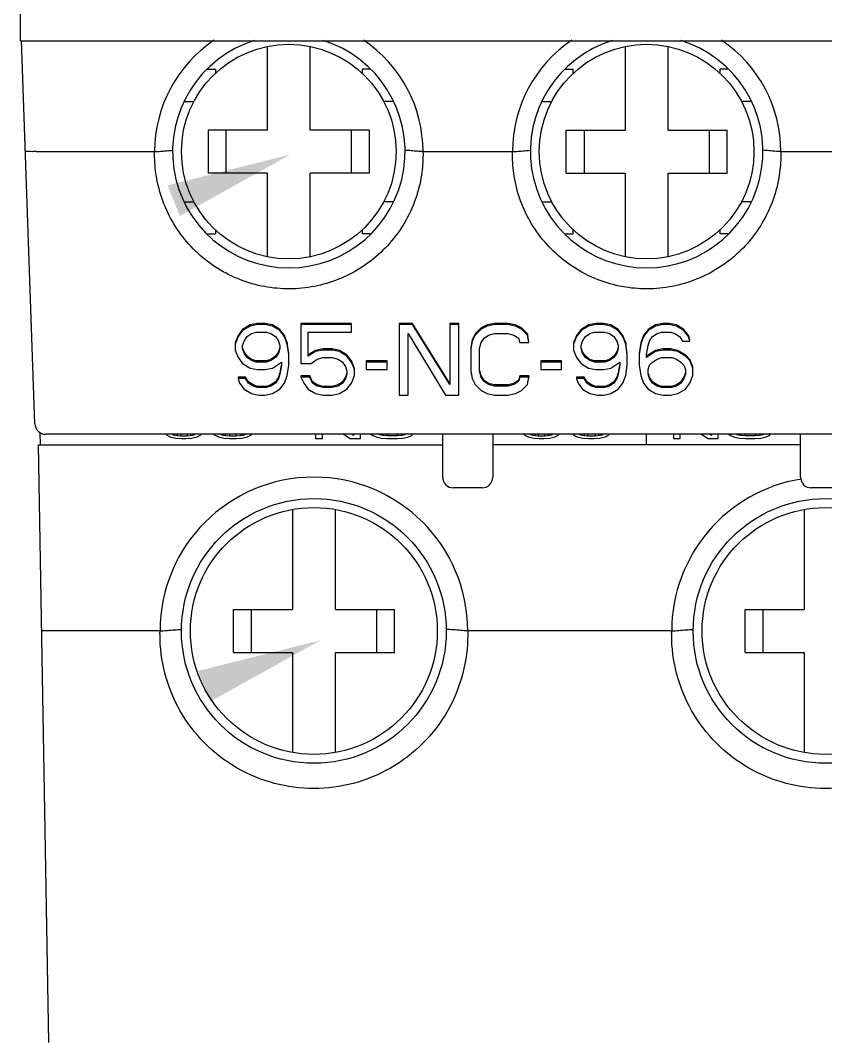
# Model space of a CAD drawing. Header units: inches. Extents: x 187 to 137830, y 99 to 66837.
# Drawn here: x 3631.67 to 3654.17, y 27130.01 to 27158.59 of the extents above; entities that cross this region are included whole.
import ezdxf

# ---------------------------------------------------------------- set-up
doc = ezdxf.new("R2010")
doc.units = ezdxf.units.IN
doc.header["$MEASUREMENT"] = 0
doc.layers.add('AM_5', color=3, linetype='Continuous', lineweight=25)

msp = doc.modelspace()

# ---------------------------------------------------------------- linework, layer by layer
at = {"color": 7, "linetype": 'Continuous'}
for p, q in [((3631.675, 27158.02), (3631.675, 27186.82)), ((3631.675, 27158.02), (3676.675, 27158.02)), ((3632.08, 27147.309), (3631.706, 27158.021)), ((3638.575, 27155.52), (3638.575, 27157.859)), ((3639.775, 27155.52), (3639.775, 27157.859)), ((3648.575, 27157.859), (3648.575, 27155.52)), ((3649.775, 27155.52), (3649.775, 27157.859)), ((3636.893, 27157.22), (3637.125, 27157.22)), ((3637.125, 27157.22), (3637.125, 27157.11)), ((3641.456, 27157.22), (3641.225, 27157.22)), ((3641.225, 27157.22), (3641.225, 27157.11)), ((3646.893, 27157.22), (3647.125, 27157.22)), ((3647.125, 27157.11), (3647.125, 27157.22)), ((3651.456, 27157.22), (3651.225, 27157.22)), ((3651.225, 27157.11), (3651.225, 27157.22)), ((3636.257, 27156.32), (3636.525, 27156.32)), ((3642.093, 27156.32), (3641.825, 27156.32)), ((3646.257, 27156.32), (3646.525, 27156.32)), ((3652.093, 27156.32), (3651.825, 27156.32)), ((3638.575, 27155.52), (3636.925, 27155.52)), ((3636.925, 27155.52), (3636.925, 27154.32)), ((3637.425, 27154.32), (3637.425, 27155.52)), ((3641.425, 27155.52), (3639.775, 27155.52)), ((3640.925, 27154.32), (3640.925, 27155.52)), ((3641.425, 27155.52), (3641.425, 27154.32)), ((3646.925, 27155.52), (3648.575, 27155.52)), ((3646.925, 27154.32), (3646.925, 27155.52)), ((3647.425, 27155.52), (3647.425, 27154.32)), ((3649.775, 27155.52), (3651.425, 27155.52)), ((3650.925, 27155.52), (3650.925, 27154.32)), ((3651.425, 27154.32), (3651.425, 27155.52)), ((3632.113, 27154.92), (3635.426, 27154.92)), ((3642.924, 27154.92), (3645.426, 27154.92)), ((3652.924, 27154.92), (3655.426, 27154.92)), ((3638.575, 27154.32), (3636.925, 27154.32)), ((3638.575, 27151.98), (3638.575, 27154.32)), ((3641.425, 27154.32), (3639.775, 27154.32)), ((3639.775, 27151.98), (3639.775, 27154.32)), ((3646.925, 27154.32), (3648.575, 27154.32)), ((3648.575, 27154.32), (3648.575, 27151.98)), ((3649.775, 27154.32), (3651.425, 27154.32)), ((3649.775, 27151.98), (3649.775, 27154.32)), ((3636.257, 27153.52), (3636.525, 27153.52)), ((3642.092, 27153.52), (3641.825, 27153.52)), ((3646.257, 27153.52), (3646.525, 27153.52)), ((3652.092, 27153.52), (3651.825, 27153.52)), ((3637.125, 27152.73), (3637.125, 27152.62)), ((3641.225, 27152.73), (3641.225, 27152.62)), ((3647.125, 27152.62), (3647.125, 27152.73)), ((3651.225, 27152.62), (3651.225, 27152.73)), ((3636.894, 27152.62), (3637.125, 27152.62)), ((3641.456, 27152.62), (3641.225, 27152.62)), ((3646.894, 27152.62), (3647.125, 27152.62)), ((3651.456, 27152.62), (3651.225, 27152.62)), ((3637.883, 27149.951), (3637.758, 27149.783)), ((3637.883, 27149.916), (3637.758, 27149.749)), ((3638.091, 27150.077), (3637.883, 27149.951)), ((3638.091, 27150.042), (3637.883, 27149.916)), ((3637.883, 27149.951), (3637.883, 27149.916)), ((3638.3, 27150.119), (3638.091, 27150.077)), ((3638.3, 27150.084), (3638.091, 27150.042)), ((3638.091, 27150.077), (3638.091, 27150.042)), ((3638.133, 27149.832), (3638.258, 27149.874)), ((3638.258, 27149.874), (3638.55, 27149.874)), ((3638.508, 27150.119), (3638.3, 27150.119)), ((3638.3, 27150.119), (3638.3, 27150.084)), ((3638.508, 27150.084), (3638.3, 27150.084)), ((3638.716, 27150.077), (3638.508, 27150.119)), ((3638.508, 27150.119), (3638.508, 27150.084)), ((3638.716, 27150.042), (3638.508, 27150.084)), ((3638.55, 27149.874), (3638.675, 27149.832)), ((3638.925, 27149.951), (3638.716, 27150.077)), ((3638.716, 27150.077), (3638.716, 27150.042)), ((3638.925, 27149.916), (3638.716, 27150.042)), ((3639.05, 27149.783), (3638.925, 27149.951)), ((3638.925, 27149.951), (3638.925, 27149.916)), ((3639.05, 27149.749), (3638.925, 27149.916)), ((3640.925, 27150.119), (3639.508, 27150.119)), ((3639.508, 27150.119), (3639.508, 27148.994)), ((3640.925, 27150.084), (3639.508, 27150.084)), ((3639.716, 27149.874), (3640.925, 27149.874)), ((3639.716, 27149.204), (3639.716, 27149.874)), ((3640.925, 27149.874), (3640.925, 27150.119)), ((3642.633, 27150.119), (3642.258, 27150.119)), ((3642.258, 27150.119), (3642.258, 27148.114)), ((3642.633, 27150.084), (3642.258, 27150.084)), ((3643.675, 27148.442), (3642.633, 27150.119)), ((3642.633, 27150.119), (3642.633, 27150.084)), ((3643.675, 27148.408), (3642.633, 27150.084)), ((3643.925, 27150.119), (3643.675, 27150.119)), ((3643.675, 27150.119), (3643.675, 27148.408)), ((3643.925, 27150.084), (3643.675, 27150.084)), ((3643.925, 27148.114), (3643.925, 27150.119)), ((3644.55, 27149.993), (3644.383, 27149.825)), ((3644.55, 27149.958), (3644.383, 27149.79)), ((3644.716, 27150.077), (3644.55, 27149.993)), ((3644.716, 27150.042), (3644.55, 27149.958)), ((3644.55, 27149.993), (3644.55, 27149.958)), ((3644.925, 27150.119), (3644.716, 27150.077)), ((3644.925, 27150.084), (3644.716, 27150.042)), ((3644.716, 27150.077), (3644.716, 27150.042)), ((3645.3, 27150.119), (3644.925, 27150.119)), ((3644.925, 27150.119), (3644.925, 27150.084)), ((3645.3, 27150.084), (3644.925, 27150.084)), ((3645.508, 27150.077), (3645.3, 27150.119)), ((3645.3, 27150.119), (3645.3, 27150.084)), ((3645.508, 27150.042), (3645.3, 27150.084)), ((3645.675, 27149.993), (3645.508, 27150.077)), ((3645.508, 27150.077), (3645.508, 27150.042)), ((3645.675, 27149.958), (3645.508, 27150.042)), ((3645.841, 27149.825), (3645.675, 27149.993)), ((3645.675, 27149.993), (3645.675, 27149.958)), ((3645.841, 27149.79), (3645.675, 27149.958)), ((3647.341, 27149.951), (3647.216, 27149.783)), ((3647.341, 27149.916), (3647.216, 27149.749)), ((3647.55, 27150.077), (3647.341, 27149.951)), ((3647.55, 27150.042), (3647.341, 27149.916)), ((3647.341, 27149.951), (3647.341, 27149.916)), ((3647.758, 27150.119), (3647.55, 27150.077)), ((3647.758, 27150.084), (3647.55, 27150.042)), ((3647.55, 27150.077), (3647.55, 27150.042)), ((3647.591, 27149.832), (3647.716, 27149.874)), ((3647.716, 27149.874), (3648.008, 27149.874)), ((3647.966, 27150.119), (3647.758, 27150.119)), ((3647.758, 27150.119), (3647.758, 27150.084)), ((3647.966, 27150.084), (3647.758, 27150.084)), ((3648.175, 27150.077), (3647.966, 27150.119)), ((3647.966, 27150.119), (3647.966, 27150.084)), ((3648.175, 27150.042), (3647.966, 27150.084)), ((3648.008, 27149.874), (3648.133, 27149.832)), ((3648.383, 27149.951), (3648.175, 27150.077)), ((3648.175, 27150.077), (3648.175, 27150.042)), ((3648.383, 27149.916), (3648.175, 27150.042)), ((3648.508, 27149.783), (3648.383, 27149.951)), ((3648.383, 27149.951), (3648.383, 27149.916)), ((3648.508, 27149.749), (3648.383, 27149.916)), ((3649.216, 27149.951), (3649.091, 27149.783)), ((3649.216, 27149.916), (3649.091, 27149.749)), ((3649.425, 27150.077), (3649.216, 27149.951)), ((3649.425, 27150.042), (3649.216, 27149.916)), ((3649.216, 27149.951), (3649.216, 27149.916)), ((3649.633, 27150.119), (3649.425, 27150.077)), ((3649.633, 27150.084), (3649.425, 27150.042)), ((3649.425, 27150.077), (3649.425, 27150.042)), ((3649.466, 27149.832), (3649.591, 27149.874)), ((3649.591, 27149.874), (3649.841, 27149.874)), ((3649.8, 27150.119), (3649.633, 27150.119)), ((3649.633, 27150.119), (3649.633, 27150.084)), ((3649.8, 27150.084), (3649.633, 27150.084)), ((3650.008, 27150.077), (3649.8, 27150.119)), ((3649.8, 27150.119), (3649.8, 27150.084)), ((3650.008, 27150.042), (3649.8, 27150.084)), ((3649.841, 27149.874), (3649.966, 27149.832)), ((3650.216, 27149.951), (3650.008, 27150.077)), ((3650.008, 27150.077), (3650.008, 27150.042)), ((3650.216, 27149.916), (3650.008, 27150.042)), ((3650.341, 27149.783), (3650.216, 27149.951)), ((3650.216, 27149.951), (3650.216, 27149.916)), ((3650.341, 27149.749), (3650.216, 27149.916)), ((3637.758, 27149.783), (3637.675, 27149.574)), ((3637.758, 27149.749), (3637.675, 27149.539)), ((3637.675, 27149.574), (3637.675, 27149.371)), ((3637.758, 27149.783), (3637.758, 27149.749)), ((3637.883, 27149.497), (3637.925, 27149.623)), ((3637.925, 27149.623), (3638.008, 27149.749)), ((3638.008, 27149.749), (3638.133, 27149.832)), ((3638.675, 27149.832), (3638.8, 27149.749)), ((3638.8, 27149.749), (3638.883, 27149.623)), ((3638.883, 27149.623), (3638.925, 27149.497)), ((3639.133, 27149.574), (3639.05, 27149.783)), ((3639.05, 27149.783), (3639.05, 27149.749)), ((3639.133, 27149.539), (3639.05, 27149.749)), ((3639.175, 27149.28), (3639.133, 27149.574)), ((3639.133, 27149.574), (3639.133, 27149.539)), ((3642.508, 27149.832), (3643.55, 27148.114)), ((3642.508, 27148.114), (3642.508, 27149.832)), ((3644.3, 27149.658), (3644.258, 27149.448)), ((3644.3, 27149.623), (3644.258, 27149.413)), ((3644.383, 27149.825), (3644.3, 27149.658)), ((3644.383, 27149.79), (3644.3, 27149.623)), ((3644.3, 27149.658), (3644.3, 27149.623)), ((3644.383, 27149.825), (3644.383, 27149.79)), ((3644.508, 27149.413), (3644.55, 27149.581)), ((3644.55, 27149.581), (3644.633, 27149.707)), ((3644.633, 27149.707), (3644.758, 27149.79)), ((3644.758, 27149.79), (3644.925, 27149.832)), ((3644.925, 27149.832), (3645.3, 27149.832)), ((3645.3, 27149.832), (3645.466, 27149.79)), ((3645.466, 27149.79), (3645.591, 27149.707)), ((3645.591, 27149.707), (3645.633, 27149.581)), ((3645.633, 27149.581), (3645.883, 27149.581)), ((3645.883, 27149.616), (3645.841, 27149.825)), ((3645.841, 27149.825), (3645.841, 27149.79)), ((3645.883, 27149.581), (3645.841, 27149.79)), ((3647.216, 27149.783), (3647.133, 27149.574)), ((3647.216, 27149.749), (3647.133, 27149.539)), ((3647.133, 27149.574), (3647.133, 27149.371)), ((3647.216, 27149.783), (3647.216, 27149.749)), ((3647.341, 27149.497), (3647.383, 27149.623)), ((3647.383, 27149.623), (3647.466, 27149.749)), ((3647.466, 27149.749), (3647.591, 27149.832)), ((3648.133, 27149.832), (3648.258, 27149.749)), ((3648.258, 27149.749), (3648.341, 27149.623)), ((3648.341, 27149.623), (3648.383, 27149.497)), ((3648.591, 27149.574), (3648.508, 27149.783)), ((3648.508, 27149.783), (3648.508, 27149.749)), ((3648.591, 27149.539), (3648.508, 27149.749)), ((3648.633, 27149.28), (3648.591, 27149.574)), ((3648.591, 27149.574), (3648.591, 27149.539)), ((3649.008, 27149.574), (3648.966, 27149.28)), ((3649.091, 27149.783), (3649.008, 27149.574)), ((3649.091, 27149.749), (3649.008, 27149.539)), ((3649.008, 27149.574), (3649.008, 27149.539)), ((3649.091, 27149.783), (3649.091, 27149.749)), ((3649.216, 27149.497), (3649.258, 27149.623)), ((3649.258, 27149.623), (3649.341, 27149.749)), ((3649.341, 27149.749), (3649.466, 27149.832)), ((3649.966, 27149.832), (3650.091, 27149.749)), ((3650.091, 27149.749), (3650.175, 27149.623)), ((3650.175, 27149.623), (3650.383, 27149.623)), ((3650.383, 27149.658), (3650.341, 27149.783)), ((3650.341, 27149.783), (3650.341, 27149.749)), ((3650.383, 27149.623), (3650.341, 27149.749)), ((3637.675, 27149.371), (3637.758, 27149.162)), ((3637.883, 27149.413), (3637.883, 27149.497)), ((3637.925, 27149.288), (3637.883, 27149.413)), ((3637.925, 27149.322), (3637.894, 27149.417)), ((3638.008, 27149.197), (3637.925, 27149.322)), ((3638.008, 27149.162), (3637.925, 27149.288)), ((3638.883, 27149.322), (3638.8, 27149.197)), ((3638.883, 27149.288), (3638.8, 27149.162)), ((3638.925, 27149.448), (3638.883, 27149.322)), ((3638.925, 27149.413), (3638.883, 27149.288)), ((3638.883, 27149.322), (3638.883, 27149.288)), ((3638.925, 27149.497), (3638.925, 27149.413)), ((3639.175, 27149.246), (3639.133, 27149.539)), ((3639.925, 27149.364), (3639.716, 27149.239)), ((3639.925, 27149.329), (3639.716, 27149.204)), ((3640.133, 27149.406), (3639.925, 27149.364)), ((3640.133, 27149.371), (3639.925, 27149.329)), ((3639.925, 27149.364), (3639.925, 27149.329)), ((3640.383, 27149.406), (3640.133, 27149.406)), ((3640.133, 27149.406), (3640.133, 27149.371)), ((3640.383, 27149.371), (3640.133, 27149.371)), ((3640.591, 27149.364), (3640.383, 27149.406)), ((3640.383, 27149.406), (3640.383, 27149.371)), ((3640.591, 27149.329), (3640.383, 27149.371)), ((3640.8, 27149.239), (3640.591, 27149.364)), ((3640.591, 27149.364), (3640.591, 27149.329)), ((3640.8, 27149.204), (3640.591, 27149.329)), ((3644.258, 27149.413), (3644.258, 27148.785)), ((3644.508, 27148.785), (3644.508, 27149.413)), ((3647.133, 27149.371), (3647.216, 27149.162)), ((3647.341, 27149.413), (3647.341, 27149.497)), ((3647.383, 27149.288), (3647.341, 27149.413)), ((3647.383, 27149.322), (3647.352, 27149.417)), ((3647.466, 27149.197), (3647.383, 27149.322)), ((3647.383, 27149.322), (3647.383, 27149.288)), ((3647.466, 27149.162), (3647.383, 27149.288)), ((3648.341, 27149.322), (3648.258, 27149.197)), ((3648.341, 27149.288), (3648.258, 27149.162)), ((3648.383, 27149.448), (3648.341, 27149.322)), ((3648.383, 27149.413), (3648.341, 27149.288)), ((3648.341, 27149.322), (3648.341, 27149.288)), ((3648.383, 27149.497), (3648.383, 27149.413)), ((3648.633, 27149.246), (3648.591, 27149.539)), ((3649.008, 27149.539), (3648.966, 27149.246)), ((3649.175, 27149.246), (3649.216, 27149.497)), ((3649.425, 27149.364), (3649.175, 27149.197)), ((3649.425, 27149.329), (3649.175, 27149.162)), ((3649.633, 27149.406), (3649.425, 27149.364)), ((3649.633, 27149.371), (3649.425, 27149.329)), ((3649.425, 27149.364), (3649.425, 27149.329)), ((3649.841, 27149.406), (3649.633, 27149.406)), ((3649.633, 27149.406), (3649.633, 27149.371)), ((3649.841, 27149.371), (3649.633, 27149.371)), ((3650.05, 27149.364), (3649.841, 27149.406)), ((3649.841, 27149.406), (3649.841, 27149.371)), ((3650.05, 27149.329), (3649.841, 27149.371)), ((3650.258, 27149.239), (3650.05, 27149.364)), ((3650.05, 27149.364), (3650.05, 27149.329)), ((3650.258, 27149.204), (3650.05, 27149.329)), ((3637.758, 27149.162), (3637.883, 27148.994)), ((3637.883, 27148.994), (3638.091, 27148.869)), ((3638.133, 27149.113), (3638.008, 27149.197)), ((3638.008, 27149.197), (3638.008, 27149.162)), ((3638.133, 27149.078), (3638.008, 27149.162)), ((3638.258, 27149.071), (3638.133, 27149.113)), ((3638.133, 27149.113), (3638.133, 27149.078)), ((3638.258, 27149.036), (3638.133, 27149.078)), ((3638.55, 27149.071), (3638.258, 27149.071)), ((3638.258, 27149.071), (3638.258, 27149.036)), ((3638.55, 27149.036), (3638.258, 27149.036)), ((3638.675, 27149.113), (3638.55, 27149.071)), ((3638.675, 27149.078), (3638.55, 27149.036)), ((3638.55, 27149.071), (3638.55, 27149.036)), ((3638.8, 27149.197), (3638.675, 27149.113)), ((3638.8, 27149.162), (3638.675, 27149.078)), ((3638.675, 27149.113), (3638.675, 27149.078)), ((3638.716, 27148.869), (3638.966, 27149.036)), ((3638.8, 27149.197), (3638.8, 27149.162)), ((3638.966, 27149.036), (3638.966, 27148.952)), ((3639.175, 27148.952), (3639.175, 27149.246)), ((3639.508, 27148.994), (3639.8, 27148.994)), ((3639.8, 27148.994), (3639.966, 27149.12)), ((3639.966, 27149.12), (3640.133, 27149.162)), ((3640.133, 27149.162), (3640.383, 27149.162)), ((3640.383, 27149.162), (3640.55, 27149.12)), ((3640.55, 27149.12), (3640.675, 27149.036)), ((3640.675, 27149.036), (3640.758, 27148.91)), ((3640.925, 27149.071), (3640.8, 27149.239)), ((3640.8, 27149.239), (3640.8, 27149.204)), ((3640.925, 27149.036), (3640.8, 27149.204)), ((3641.008, 27148.861), (3640.925, 27149.071)), ((3640.925, 27149.071), (3640.925, 27149.036)), ((3641.008, 27148.827), (3640.925, 27149.036)), ((3641.925, 27149.071), (3641.341, 27149.071)), ((3641.341, 27149.071), (3641.341, 27148.827)), ((3641.925, 27149.036), (3641.341, 27149.036)), ((3641.925, 27148.827), (3641.925, 27149.071)), ((3646.8, 27149.071), (3646.216, 27149.071)), ((3646.216, 27149.071), (3646.216, 27148.827)), ((3646.8, 27149.036), (3646.216, 27149.036)), ((3646.8, 27148.827), (3646.8, 27149.071)), ((3647.216, 27149.162), (3647.341, 27148.994)), ((3647.341, 27148.994), (3647.55, 27148.869)), ((3647.591, 27149.113), (3647.466, 27149.197)), ((3647.466, 27149.197), (3647.466, 27149.162)), ((3647.591, 27149.078), (3647.466, 27149.162)), ((3647.716, 27149.071), (3647.591, 27149.113)), ((3647.591, 27149.113), (3647.591, 27149.078)), ((3647.716, 27149.036), (3647.591, 27149.078)), ((3648.008, 27149.071), (3647.716, 27149.071)), ((3647.716, 27149.071), (3647.716, 27149.036)), ((3648.008, 27149.036), (3647.716, 27149.036)), ((3648.133, 27149.113), (3648.008, 27149.071)), ((3648.133, 27149.078), (3648.008, 27149.036)), ((3648.008, 27149.071), (3648.008, 27149.036)), ((3648.258, 27149.197), (3648.133, 27149.113)), ((3648.258, 27149.162), (3648.133, 27149.078)), ((3648.133, 27149.113), (3648.133, 27149.078)), ((3648.175, 27148.869), (3648.425, 27149.036)), ((3648.258, 27149.197), (3648.258, 27149.162)), ((3648.425, 27149.036), (3648.425, 27148.952)), ((3648.633, 27148.952), (3648.633, 27149.246)), ((3648.966, 27149.246), (3648.966, 27148.952)), ((3649.175, 27149.162), (3649.175, 27149.246)), ((3649.258, 27148.952), (3649.341, 27149.036)), ((3649.341, 27149.036), (3649.466, 27149.12)), ((3649.466, 27149.12), (3649.591, 27149.162)), ((3649.591, 27149.162), (3649.883, 27149.162)), ((3649.883, 27149.162), (3650.008, 27149.12)), ((3650.008, 27149.12), (3650.133, 27149.036)), ((3650.133, 27149.036), (3650.216, 27148.952)), ((3650.383, 27149.113), (3650.258, 27149.239)), ((3650.258, 27149.239), (3650.258, 27149.204)), ((3650.383, 27149.078), (3650.258, 27149.204)), ((3650.466, 27148.903), (3650.383, 27149.113)), ((3650.383, 27149.113), (3650.383, 27149.078)), ((3650.466, 27148.869), (3650.383, 27149.078)), ((3638.091, 27148.869), (3638.3, 27148.827)), ((3638.3, 27148.827), (3638.508, 27148.827)), ((3638.508, 27148.827), (3638.716, 27148.869)), ((3638.925, 27148.736), (3638.883, 27148.61)), ((3638.925, 27148.701), (3638.883, 27148.575)), ((3638.961, 27148.953), (3638.925, 27148.736)), ((3638.966, 27148.952), (3638.925, 27148.701)), ((3638.925, 27148.736), (3638.925, 27148.701)), ((3639.133, 27148.659), (3639.175, 27148.952)), ((3640.758, 27148.91), (3640.8, 27148.785)), ((3640.8, 27148.736), (3640.758, 27148.61)), ((3640.8, 27148.701), (3640.758, 27148.575)), ((3640.8, 27148.785), (3640.8, 27148.701)), ((3641.008, 27148.659), (3641.008, 27148.861)), ((3641.341, 27148.827), (3641.925, 27148.827)), ((3644.258, 27148.785), (3644.3, 27148.575)), ((3644.55, 27148.617), (3644.508, 27148.785)), ((3644.55, 27148.652), (3644.516, 27148.787)), ((3646.216, 27148.827), (3646.8, 27148.827)), ((3647.55, 27148.869), (3647.758, 27148.827)), ((3647.758, 27148.827), (3647.966, 27148.827)), ((3647.966, 27148.827), (3648.175, 27148.869)), ((3648.383, 27148.736), (3648.341, 27148.61)), ((3648.383, 27148.701), (3648.341, 27148.575)), ((3648.419, 27148.953), (3648.383, 27148.736)), ((3648.425, 27148.952), (3648.383, 27148.701)), ((3648.383, 27148.736), (3648.383, 27148.701)), ((3648.591, 27148.659), (3648.633, 27148.952)), ((3648.966, 27148.952), (3649.008, 27148.659)), ((3649.216, 27148.827), (3649.258, 27148.952)), ((3649.216, 27148.701), (3649.216, 27148.827)), ((3649.258, 27148.575), (3649.216, 27148.701)), ((3649.258, 27148.61), (3649.227, 27148.704)), ((3650.216, 27148.952), (3650.258, 27148.827)), ((3650.258, 27148.736), (3650.216, 27148.61)), ((3650.258, 27148.701), (3650.216, 27148.575)), ((3650.258, 27148.827), (3650.258, 27148.701)), ((3650.466, 27148.659), (3650.466, 27148.903)), ((3637.966, 27148.61), (3637.758, 27148.61)), ((3637.758, 27148.61), (3637.758, 27148.575)), ((3637.966, 27148.575), (3637.758, 27148.575)), ((3637.758, 27148.575), (3637.8, 27148.449)), ((3637.8, 27148.449), (3637.925, 27148.282)), ((3638.05, 27148.484), (3637.966, 27148.61)), ((3637.966, 27148.61), (3637.966, 27148.575)), ((3638.05, 27148.449), (3637.966, 27148.575)), ((3638.175, 27148.4), (3638.05, 27148.484)), ((3638.05, 27148.484), (3638.05, 27148.449)), ((3638.175, 27148.366), (3638.05, 27148.449)), ((3638.8, 27148.484), (3638.675, 27148.4)), ((3638.8, 27148.449), (3638.675, 27148.366)), ((3638.883, 27148.61), (3638.8, 27148.484)), ((3638.883, 27148.575), (3638.8, 27148.449)), ((3638.8, 27148.484), (3638.8, 27148.449)), ((3638.883, 27148.61), (3638.883, 27148.575)), ((3638.925, 27148.282), (3639.05, 27148.449)), ((3639.05, 27148.449), (3639.133, 27148.659)), ((3639.758, 27148.652), (3639.508, 27148.652)), ((3639.508, 27148.652), (3639.508, 27148.617)), ((3639.758, 27148.617), (3639.508, 27148.617)), ((3639.508, 27148.617), (3639.591, 27148.449)), ((3639.591, 27148.449), (3639.716, 27148.282)), ((3639.841, 27148.484), (3639.758, 27148.652)), ((3639.758, 27148.652), (3639.758, 27148.617)), ((3639.841, 27148.449), (3639.758, 27148.617)), ((3639.966, 27148.4), (3639.841, 27148.484)), ((3639.841, 27148.484), (3639.841, 27148.449)), ((3639.966, 27148.366), (3639.841, 27148.449)), ((3640.675, 27148.484), (3640.55, 27148.4)), ((3640.675, 27148.449), (3640.55, 27148.366)), ((3640.758, 27148.61), (3640.675, 27148.484)), ((3640.758, 27148.575), (3640.675, 27148.449)), ((3640.675, 27148.484), (3640.675, 27148.449)), ((3640.758, 27148.61), (3640.758, 27148.575)), ((3640.8, 27148.282), (3640.925, 27148.449)), ((3640.925, 27148.449), (3641.008, 27148.659)), ((3644.3, 27148.575), (3644.383, 27148.408)), ((3644.383, 27148.408), (3644.55, 27148.24)), ((3644.633, 27148.526), (3644.55, 27148.652)), ((3644.55, 27148.652), (3644.55, 27148.617)), ((3644.633, 27148.491), (3644.55, 27148.617)), ((3644.758, 27148.442), (3644.633, 27148.526)), ((3644.633, 27148.526), (3644.633, 27148.491)), ((3644.758, 27148.408), (3644.633, 27148.491)), ((3644.925, 27148.4), (3644.758, 27148.442)), ((3644.758, 27148.442), (3644.758, 27148.408)), ((3644.925, 27148.366), (3644.758, 27148.408)), ((3645.466, 27148.442), (3645.3, 27148.4)), ((3645.466, 27148.408), (3645.3, 27148.366)), ((3645.591, 27148.526), (3645.466, 27148.442)), ((3645.591, 27148.491), (3645.466, 27148.408)), ((3645.466, 27148.442), (3645.466, 27148.408)), ((3645.633, 27148.652), (3645.591, 27148.526)), ((3645.633, 27148.617), (3645.591, 27148.491)), ((3645.591, 27148.526), (3645.591, 27148.491)), ((3645.883, 27148.652), (3645.633, 27148.652)), ((3645.633, 27148.652), (3645.633, 27148.617)), ((3645.883, 27148.617), (3645.633, 27148.617)), ((3645.675, 27148.24), (3645.841, 27148.408)), ((3645.841, 27148.408), (3645.883, 27148.617)), ((3645.883, 27148.652), (3645.883, 27148.617)), ((3647.425, 27148.61), (3647.216, 27148.61)), ((3647.216, 27148.61), (3647.216, 27148.575)), ((3647.425, 27148.575), (3647.216, 27148.575)), ((3647.216, 27148.575), (3647.258, 27148.449)), ((3647.258, 27148.449), (3647.383, 27148.282)), ((3647.508, 27148.484), (3647.425, 27148.61)), ((3647.425, 27148.61), (3647.425, 27148.575)), ((3647.508, 27148.449), (3647.425, 27148.575)), ((3647.633, 27148.4), (3647.508, 27148.484)), ((3647.508, 27148.484), (3647.508, 27148.449)), ((3647.633, 27148.366), (3647.508, 27148.449)), ((3648.258, 27148.484), (3648.133, 27148.4)), ((3648.258, 27148.449), (3648.133, 27148.366)), ((3648.341, 27148.61), (3648.258, 27148.484)), ((3648.341, 27148.575), (3648.258, 27148.449)), ((3648.258, 27148.484), (3648.258, 27148.449)), ((3648.341, 27148.61), (3648.341, 27148.575)), ((3648.383, 27148.282), (3648.508, 27148.449)), ((3648.508, 27148.449), (3648.591, 27148.659)), ((3649.008, 27148.659), (3649.091, 27148.449)), ((3649.091, 27148.449), (3649.216, 27148.282)), ((3649.341, 27148.484), (3649.258, 27148.61)), ((3649.341, 27148.449), (3649.258, 27148.575)), ((3649.466, 27148.4), (3649.341, 27148.484)), ((3649.341, 27148.484), (3649.341, 27148.449)), ((3649.466, 27148.366), (3649.341, 27148.449)), ((3650.133, 27148.484), (3650.008, 27148.4)), ((3650.133, 27148.449), (3650.008, 27148.366)), ((3650.216, 27148.61), (3650.133, 27148.484)), ((3650.216, 27148.575), (3650.133, 27148.449)), ((3650.133, 27148.484), (3650.133, 27148.449)), ((3650.216, 27148.61), (3650.216, 27148.575)), ((3650.258, 27148.282), (3650.383, 27148.449)), ((3650.383, 27148.449), (3650.466, 27148.659)), ((3637.925, 27148.282), (3638.133, 27148.156)), ((3638.133, 27148.156), (3638.341, 27148.114)), ((3638.3, 27148.358), (3638.175, 27148.4)), ((3638.175, 27148.4), (3638.175, 27148.366)), ((3638.3, 27148.324), (3638.175, 27148.366)), ((3638.55, 27148.358), (3638.3, 27148.358)), ((3638.3, 27148.358), (3638.3, 27148.324)), ((3638.55, 27148.324), (3638.3, 27148.324)), ((3638.508, 27148.114), (3638.716, 27148.156)), ((3638.675, 27148.4), (3638.55, 27148.358)), ((3638.675, 27148.366), (3638.55, 27148.324)), ((3638.55, 27148.358), (3638.55, 27148.324)), ((3638.675, 27148.4), (3638.675, 27148.366)), ((3638.716, 27148.156), (3638.925, 27148.282)), ((3639.716, 27148.282), (3639.925, 27148.156)), ((3639.925, 27148.156), (3640.133, 27148.114)), ((3640.133, 27148.358), (3639.966, 27148.4)), ((3639.966, 27148.4), (3639.966, 27148.366)), ((3640.133, 27148.324), (3639.966, 27148.366)), ((3640.383, 27148.358), (3640.133, 27148.358)), ((3640.133, 27148.358), (3640.133, 27148.324)), ((3640.383, 27148.324), (3640.133, 27148.324)), ((3640.55, 27148.4), (3640.383, 27148.358)), ((3640.55, 27148.366), (3640.383, 27148.324)), ((3640.383, 27148.358), (3640.383, 27148.324)), ((3640.383, 27148.114), (3640.591, 27148.156)), ((3640.55, 27148.4), (3640.55, 27148.366)), ((3640.591, 27148.156), (3640.8, 27148.282)), ((3644.55, 27148.24), (3644.716, 27148.156)), ((3644.716, 27148.156), (3644.925, 27148.114)), ((3645.3, 27148.4), (3644.925, 27148.4)), ((3644.925, 27148.4), (3644.925, 27148.366)), ((3645.3, 27148.366), (3644.925, 27148.366)), ((3645.3, 27148.4), (3645.3, 27148.366)), ((3645.3, 27148.114), (3645.508, 27148.156)), ((3645.508, 27148.156), (3645.675, 27148.24)), ((3647.383, 27148.282), (3647.591, 27148.156)), ((3647.591, 27148.156), (3647.8, 27148.114)), ((3647.758, 27148.358), (3647.633, 27148.4)), ((3647.633, 27148.4), (3647.633, 27148.366)), ((3647.758, 27148.324), (3647.633, 27148.366)), ((3648.008, 27148.358), (3647.758, 27148.358)), ((3647.758, 27148.358), (3647.758, 27148.324)), ((3648.008, 27148.324), (3647.758, 27148.324)), ((3647.966, 27148.114), (3648.175, 27148.156)), ((3648.133, 27148.4), (3648.008, 27148.358)), ((3648.133, 27148.366), (3648.008, 27148.324)), ((3648.008, 27148.358), (3648.008, 27148.324)), ((3648.133, 27148.4), (3648.133, 27148.366)), ((3648.175, 27148.156), (3648.383, 27148.282)), ((3649.216, 27148.282), (3649.425, 27148.156)), ((3649.425, 27148.156), (3649.633, 27148.114)), ((3649.591, 27148.358), (3649.466, 27148.4)), ((3649.466, 27148.4), (3649.466, 27148.366)), ((3649.591, 27148.324), (3649.466, 27148.366)), ((3649.883, 27148.358), (3649.591, 27148.358)), ((3649.591, 27148.358), (3649.591, 27148.324)), ((3649.883, 27148.324), (3649.591, 27148.324)), ((3649.841, 27148.114), (3650.05, 27148.156)), ((3650.008, 27148.4), (3649.883, 27148.358)), ((3650.008, 27148.366), (3649.883, 27148.324)), ((3649.883, 27148.358), (3649.883, 27148.324)), ((3650.008, 27148.4), (3650.008, 27148.366)), ((3650.05, 27148.156), (3650.258, 27148.282)), ((3638.341, 27148.114), (3638.508, 27148.114)), ((3640.133, 27148.114), (3640.383, 27148.114)), ((3642.258, 27148.114), (3642.508, 27148.114)), ((3643.55, 27148.114), (3643.925, 27148.114)), ((3644.925, 27148.114), (3645.3, 27148.114)), ((3647.8, 27148.114), (3647.966, 27148.114)), ((3649.633, 27148.114), (3649.841, 27148.114)), ((3632.217, 27147.07), (3632.223, 27146.721)), ((3675.97, 27147.02), (3632.38, 27147.02)), ((3635.747, 27147.02), (3635.769, 27146.996)), ((3635.769, 27146.996), (3635.862, 27146.949)), ((3635.956, 27146.996), (3635.913, 27147.02)), ((3635.956, 27147.02), (3635.956, 27146.996)), ((3636.05, 27146.972), (3635.956, 27146.996)), ((3636.05, 27147.02), (3636.05, 27146.972)), ((3636.144, 27147.02), (3636.144, 27146.961)), ((3636.331, 27147.02), (3636.331, 27146.961)), ((3636.425, 27147.02), (3636.425, 27146.972)), ((3636.519, 27146.996), (3636.425, 27146.972)), ((3636.519, 27147.02), (3636.519, 27146.996)), ((3636.562, 27147.02), (3636.519, 27146.996)), ((3636.612, 27146.949), (3636.706, 27146.996)), ((3636.706, 27146.996), (3636.732, 27147.02)), ((3637.08, 27147.02), (3637.112, 27146.996)), ((3637.112, 27146.996), (3637.206, 27146.949)), ((3637.3, 27146.996), (3637.267, 27147.02)), ((3637.3, 27147.02), (3637.3, 27146.996)), ((3637.394, 27146.972), (3637.3, 27146.996)), ((3637.394, 27147.02), (3637.394, 27146.972)), ((3637.519, 27147.02), (3637.519, 27146.961)), ((3637.706, 27147.02), (3637.706, 27146.961)), ((3637.831, 27147.02), (3637.831, 27146.972)), ((3637.925, 27146.996), (3637.831, 27146.972)), ((3637.925, 27147.02), (3637.925, 27146.996)), ((3637.968, 27147.02), (3637.925, 27146.996)), ((3638.019, 27146.949), (3638.112, 27146.996)), ((3638.112, 27146.996), (3638.138, 27147.02)), ((3639.925, 27147.02), (3639.925, 27146.903)), ((3640.112, 27146.903), (3640.112, 27147.02)), ((3640.701, 27147.02), (3640.894, 27146.903)), ((3640.987, 27146.984), (3640.927, 27147.02)), ((3640.987, 27147.02), (3640.987, 27146.984)), ((3641.175, 27146.903), (3641.175, 27147.02)), ((3641.47, 27147.02), (3641.519, 27146.984)), ((3641.519, 27146.984), (3641.644, 27146.938)), ((3641.706, 27147.007), (3641.683, 27147.02)), ((3641.706, 27147.02), (3641.706, 27147.007)), ((3641.8, 27146.984), (3641.706, 27147.007)), ((3641.8, 27147.02), (3641.8, 27146.984)), ((3641.925, 27146.972), (3641.8, 27146.984)), ((3641.925, 27147.02), (3641.925, 27146.972)), ((3642.206, 27147.02), (3642.206, 27146.972)), ((3642.331, 27146.984), (3642.206, 27146.972)), ((3642.331, 27147.02), (3642.331, 27146.984)), ((3642.425, 27147.007), (3642.331, 27146.984)), ((3642.425, 27147.02), (3642.425, 27147.007)), ((3642.436, 27147.02), (3642.425, 27147.007)), ((3642.487, 27146.938), (3642.612, 27146.984)), ((3642.612, 27146.984), (3642.632, 27147.02)), ((3643.475, 27145.82), (3643.475, 27147.02)), ((3644.875, 27147.02), (3644.875, 27145.82)), ((3645.747, 27147.02), (3645.769, 27146.996)), ((3645.769, 27146.996), (3645.862, 27146.949)), ((3645.956, 27146.996), (3645.913, 27147.02)), ((3645.956, 27147.02), (3645.956, 27146.996)), ((3646.05, 27146.972), (3645.956, 27146.996)), ((3646.05, 27147.02), (3646.05, 27146.972)), ((3646.144, 27147.02), (3646.144, 27146.961)), ((3646.331, 27147.02), (3646.331, 27146.961)), ((3646.425, 27147.02), (3646.425, 27146.972)), ((3646.519, 27146.996), (3646.425, 27146.972)), ((3646.519, 27147.02), (3646.519, 27146.996)), ((3646.562, 27147.02), (3646.519, 27146.996)), ((3646.612, 27146.949), (3646.706, 27146.996)), ((3646.706, 27146.996), (3646.732, 27147.02)), ((3647.117, 27147.02), (3647.144, 27146.996)), ((3647.144, 27146.996), (3647.237, 27146.949)), ((3647.331, 27146.996), (3647.288, 27147.02)), ((3647.331, 27147.02), (3647.331, 27146.996)), ((3647.425, 27146.972), (3647.331, 27146.996)), ((3647.425, 27147.02), (3647.425, 27146.972)), ((3647.519, 27147.02), (3647.519, 27146.961)), ((3647.737, 27147.02), (3647.737, 27146.961)), ((3647.831, 27147.02), (3647.831, 27146.972)), ((3647.925, 27146.996), (3647.831, 27146.972)), ((3647.925, 27147.02), (3647.925, 27146.996)), ((3647.968, 27147.02), (3647.925, 27146.996)), ((3648.019, 27146.949), (3648.112, 27146.996)), ((3648.112, 27146.996), (3648.138, 27147.02)), ((3649.175, 27146.72), (3649.175, 27147.02)), ((3649.925, 27147.02), (3649.925, 27146.903)), ((3650.112, 27146.903), (3650.112, 27147.02)), ((3650.701, 27147.02), (3650.894, 27146.903)), ((3650.987, 27146.984), (3650.927, 27147.02)), ((3650.987, 27147.02), (3650.987, 27146.984)), ((3651.175, 27146.903), (3651.175, 27147.02)), ((3651.47, 27147.02), (3651.519, 27146.984)), ((3651.519, 27146.984), (3651.644, 27146.938)), ((3651.706, 27147.007), (3651.683, 27147.02)), ((3651.706, 27147.02), (3651.706, 27147.007)), ((3651.8, 27146.984), (3651.706, 27147.007)), ((3651.8, 27147.02), (3651.8, 27146.984)), ((3651.925, 27146.972), (3651.8, 27146.984)), ((3651.925, 27147.02), (3651.925, 27146.972)), ((3652.206, 27147.02), (3652.206, 27146.972)), ((3652.331, 27146.984), (3652.206, 27146.972)), ((3652.331, 27147.02), (3652.331, 27146.984)), ((3652.425, 27147.007), (3652.331, 27146.984)), ((3652.425, 27147.02), (3652.425, 27147.007)), ((3652.436, 27147.02), (3652.425, 27147.007)), ((3652.487, 27146.938), (3652.612, 27146.984)), ((3652.612, 27146.984), (3652.632, 27147.02)), ((3653.475, 27145.82), (3653.475, 27147.02)), ((3632.175, 27146.72), (3643.475, 27146.72)), ((3632.466, 27130.015), (3632.175, 27146.72)), ((3635.862, 27146.949), (3636.019, 27146.914)), ((3636.019, 27146.914), (3636.175, 27146.903)), ((3636.144, 27146.961), (3636.05, 27146.972)), ((3636.331, 27146.961), (3636.144, 27146.961)), ((3636.175, 27146.903), (3636.3, 27146.903)), ((3636.3, 27146.903), (3636.456, 27146.914)), ((3636.425, 27146.972), (3636.331, 27146.961)), ((3636.456, 27146.914), (3636.612, 27146.949)), ((3637.206, 27146.949), (3637.362, 27146.914)), ((3637.362, 27146.914), (3637.519, 27146.903)), ((3637.519, 27146.961), (3637.394, 27146.972)), ((3637.706, 27146.961), (3637.519, 27146.961)), ((3637.519, 27146.903), (3637.706, 27146.903)), ((3637.831, 27146.972), (3637.706, 27146.961)), ((3637.706, 27146.903), (3637.862, 27146.914)), ((3637.862, 27146.914), (3638.019, 27146.949)), ((3639.925, 27146.903), (3640.112, 27146.903)), ((3640.894, 27146.903), (3641.175, 27146.903)), ((3641.644, 27146.938), (3641.769, 27146.914)), ((3641.769, 27146.914), (3641.925, 27146.903)), ((3642.206, 27146.972), (3641.925, 27146.972)), ((3641.925, 27146.903), (3642.206, 27146.903)), ((3642.206, 27146.903), (3642.362, 27146.914)), ((3642.362, 27146.914), (3642.487, 27146.938)), ((3653.475, 27146.72), (3644.875, 27146.72)), ((3645.862, 27146.949), (3646.019, 27146.914)), ((3646.019, 27146.914), (3646.175, 27146.903)), ((3646.144, 27146.961), (3646.05, 27146.972)), ((3646.331, 27146.961), (3646.144, 27146.961)), ((3646.175, 27146.903), (3646.3, 27146.903)), ((3646.3, 27146.903), (3646.456, 27146.914)), ((3646.425, 27146.972), (3646.331, 27146.961)), ((3646.456, 27146.914), (3646.612, 27146.949)), ((3647.237, 27146.949), (3647.394, 27146.914)), ((3647.394, 27146.914), (3647.55, 27146.903)), ((3647.519, 27146.961), (3647.425, 27146.972)), ((3647.737, 27146.961), (3647.519, 27146.961)), ((3647.55, 27146.903), (3647.706, 27146.903)), ((3647.706, 27146.903), (3647.862, 27146.914)), ((3647.831, 27146.972), (3647.737, 27146.961)), ((3647.862, 27146.914), (3648.019, 27146.949)), ((3649.925, 27146.903), (3650.112, 27146.903)), ((3650.894, 27146.903), (3651.175, 27146.903)), ((3651.644, 27146.938), (3651.769, 27146.914)), ((3651.769, 27146.914), (3651.925, 27146.903)), ((3652.206, 27146.972), (3651.925, 27146.972)), ((3651.925, 27146.903), (3652.206, 27146.903)), ((3652.206, 27146.903), (3652.362, 27146.914)), ((3652.362, 27146.914), (3652.487, 27146.938)), ((3644.575, 27145.52), (3643.775, 27145.52)), ((3654.575, 27145.52), (3653.775, 27145.52)), ((3639.275, 27144.917), (3639.275, 27142.12)), ((3640.475, 27142.12), (3640.475, 27144.917)), ((3653.575, 27144.917), (3653.575, 27142.12)), ((3637.625, 27142.12), (3639.275, 27142.12)), ((3637.625, 27140.92), (3637.625, 27142.12)), ((3638.125, 27142.12), (3638.125, 27140.92)), ((3640.475, 27142.12), (3642.125, 27142.12)), ((3641.625, 27142.12), (3641.625, 27140.92)), ((3642.125, 27140.92), (3642.125, 27142.12)), ((3651.925, 27142.12), (3653.575, 27142.12)), ((3651.925, 27140.92), (3651.925, 27142.12)), ((3652.425, 27142.12), (3652.425, 27140.92)), ((3635.575, 27141.52), (3632.566, 27141.52)), ((3649.875, 27141.52), (3644.175, 27141.52)), ((3637.625, 27140.92), (3639.275, 27140.92)), ((3639.275, 27140.92), (3639.275, 27138.122)), ((3640.475, 27140.92), (3642.125, 27140.92)), ((3640.475, 27138.122), (3640.475, 27140.92)), ((3651.925, 27140.92), (3653.575, 27140.92)), ((3653.575, 27140.92), (3653.575, 27138.122))]:
    msp.add_line(p, q, dxfattribs=at)
for centre, radius in [((3639.175, 27154.92), 3), ((3649.175, 27154.92), 3), ((3639.875, 27141.52), 3.7), ((3654.175, 27141.52), 3.7), ((3639.875, 27141.52), 3.45), ((3654.175, 27141.52), 3.45)]:
    msp.add_circle(centre, radius, dxfattribs=at)
for centre, radius, start, end in [((3639.175, 27154.92), 3.75, 123.9323, 180), ((3639.175, 27154.92), 3.25, 107.1428, 72.8547), ((3639.175, 27154.92), 3.75, 0, 56.0678), ((3649.175, 27154.92), 3.75, 123.9323, 180), ((3649.175, 27154.92), 3.25, 107.1428, 72.8547), ((3649.175, 27154.92), 3.75, 0, 56.0678), ((3632.38, 27147.32), 0.3, 182, 270), ((3639.875, 27141.52), 4.3, 0, 180), ((3643.775, 27145.82), 0.3, 180, 270), ((3644.575, 27145.82), 0.3, 270, 0), ((3654.175, 27141.52), 4.3, 99.1626, 180), ((3653.775, 27145.82), 0.3, 180, 270)]:
    msp.add_arc(centre, radius, start, end, dxfattribs=at)
for points, start_tangent, end_tangent in [([(3632.115, 27154.92), (3631.999, 27154.918), (3631.902, 27154.92), (3631.837, 27154.926), (3631.814, 27154.936)], (-1, 0), (-0.034899, 0.999391)), ([(3635.425, 27154.92), (3635.588, 27154.929), (3635.754, 27154.943), (3635.925, 27154.958)], (0.997164, 0.075258), (0.995335, 0.096474)), ([(3635.425, 27154.833), (3635.425, 27154.876), (3635.426, 27154.92)], (-0.000658, 1), (0.023063, 0.999734)), ([(3642.925, 27154.833), (3642.882, 27154.265), (3642.71, 27153.581), (3642.408, 27152.933), (3641.989, 27152.354), (3641.473, 27151.87), (3640.881, 27151.494), (3640.23, 27151.235), (3639.542, 27151.101), (3638.842, 27151.098), (3638.153, 27151.225), (3637.5, 27151.478), (3636.904, 27151.849), (3636.384, 27152.328), (3635.96, 27152.903), (3635.652, 27153.548), (3635.474, 27154.23), (3635.425, 27154.833)], (0.000151, -1), (0.0004, 1)), ([(3642.925, 27154.92), (3642.762, 27154.929), (3642.595, 27154.943), (3642.425, 27154.958)], (-0.997169, 0.075198), (-0.99534, 0.096426)), ([(3642.924, 27154.92), (3642.925, 27154.876), (3642.925, 27154.833)], (0.022869, -0.999738), (-0.00093, -1)), ([(3645.425, 27154.92), (3645.588, 27154.929), (3645.754, 27154.943), (3645.925, 27154.958)], (0.997164, 0.075258), (0.995335, 0.096474)), ([(3645.425, 27154.833), (3645.425, 27154.876), (3645.426, 27154.92)], (-0.000658, 1), (0.023063, 0.999734)), ([(3652.925, 27154.833), (3652.882, 27154.265), (3652.71, 27153.581), (3652.408, 27152.933), (3651.989, 27152.354), (3651.473, 27151.87), (3650.881, 27151.494), (3650.23, 27151.235), (3649.542, 27151.101), (3648.842, 27151.098), (3648.153, 27151.225), (3647.5, 27151.478), (3646.904, 27151.849), (3646.384, 27152.328), (3645.96, 27152.903), (3645.652, 27153.548), (3645.474, 27154.23), (3645.425, 27154.833)], (0.000151, -1), (0.0004, 1)), ([(3652.925, 27154.92), (3652.762, 27154.929), (3652.595, 27154.943), (3652.425, 27154.958)], (-0.997169, 0.075198), (-0.99534, 0.096426)), ([(3652.924, 27154.92), (3652.925, 27154.876), (3652.925, 27154.833)], (0.022869, -0.999738), (-0.00093, -1)), ([(3635.575, 27141.52), (3635.777, 27141.535), (3635.977, 27141.552), (3636.175, 27141.565)], (0.997275, 0.073769), (0.995396, 0.095844)), ([(3644.175, 27141.52), (3643.973, 27141.535), (3643.772, 27141.551), (3643.574, 27141.565)], (-0.997293, 0.073525), (-0.995415, 0.095649)), ([(3649.875, 27141.52), (3650.077, 27141.535), (3650.277, 27141.552), (3650.475, 27141.565)], (0.997275, 0.073769), (0.995396, 0.095844)), ([(3632.566, 27141.52), (3632.415, 27141.521), (3632.305, 27141.528), (3632.265, 27141.541)], (-1, 0), (-0.017452, 0.999848)), ([(3635.575, 27141.416), (3635.574, 27141.468), (3635.576, 27141.52)], (-0.000947, 1), (0.024316, 0.999704)), ([(3644.175, 27141.416), (3644.037, 27140.339), (3643.615, 27139.293), (3642.92, 27138.38), (3642.013, 27137.685), (3640.974, 27137.259), (3639.873, 27137.116), (3638.771, 27137.26), (3637.732, 27137.688), (3636.825, 27138.384), (3636.132, 27139.299), (3635.711, 27140.342), (3635.575, 27141.416)], (0.001875, -0.999998), (0.003062, 0.999995)), ([(3644.174, 27141.52), (3644.175, 27141.468), (3644.175, 27141.416)], (0.023607, -0.999721), (-0.001902, -0.999998)), ([(3649.875, 27141.416), (3649.874, 27141.468), (3649.876, 27141.52)], (-0.000947, 1), (0.024316, 0.999704)), ([(3658.475, 27141.416), (3658.337, 27140.339), (3657.915, 27139.293), (3657.22, 27138.38), (3656.313, 27137.685), (3655.274, 27137.259), (3654.173, 27137.116), (3653.071, 27137.26), (3652.032, 27137.688), (3651.125, 27138.384), (3650.432, 27139.299), (3650.011, 27140.342), (3649.875, 27141.416)], (0.001875, -0.999998), (0.003062, 0.999995))]:
    msp.add_spline(points, degree=3, dxfattribs=dict(at, start_tangent=start_tangent, end_tangent=end_tangent))
at = {"layer": 'AM_5', "color": 7, "linetype": 'Continuous'}
for points in [[(3636.128, 27153.12), (3635.789, 27153.977), (3639.213, 27154.836)], [(3636.977, 27139.545), (3636.638, 27140.402), (3640.062, 27141.261)]]:
    msp.add_trace(points, dxfattribs=at)

doc.saveas('drawing.dxf')
